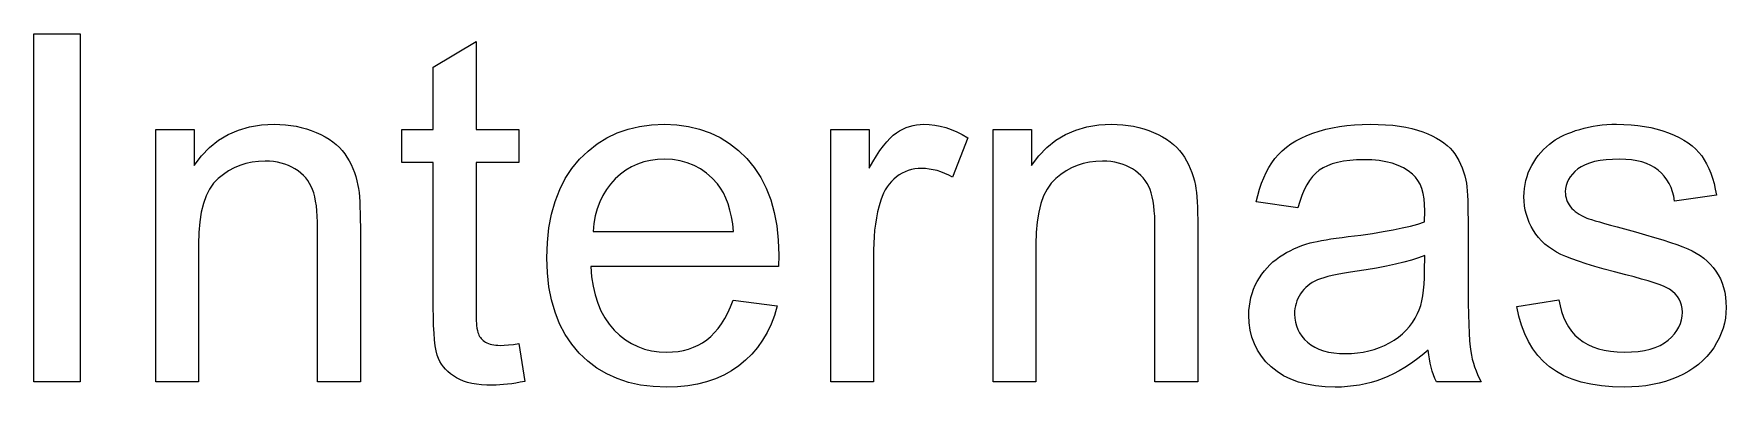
# Model space of a CAD drawing. Extents: x 205 to 1466, y -702 to 157.
# Drawn here: x 1104.7 to 1289, y -423.7 to -385.2 of the extents above; entities that cross this region are included whole.
import ezdxf

# ---------------------------------------------------------------- set-up
doc = ezdxf.new("R2010")
doc.units = 0
doc.layers.add('CAMADA_1', color=7, linetype='CONTINUOUS')

msp = doc.modelspace()

# ---------------------------------------------------------------- linework, layer by layer
at = {"layer": 'CAMADA_1', "color": 250}
for points in [[(1104.7238, -423.1028), (1104.7238, -385.2144), (1109.7508, -385.2144), (1109.7508, -423.1028), (1104.7238, -423.1028)], [(1104.7238, -423.1028), (1104.7238, -385.2144), (1109.7508, -385.2144), (1109.7508, -423.1028), (1104.7238, -423.1028)], [(1157.5346, -418.9488), (1158.1696, -423.0587), (1157.6863, -423.155), (1157.2157, -423.2388), (1156.7579, -423.31), (1156.3131, -423.3685), (1155.8815, -423.4141), (1155.4634, -423.4469), (1155.0589, -423.4666), (1154.6683, -423.4732), (1154.0544, -423.4608), (1153.4759, -423.4235), (1152.9327, -423.3611), (1152.4249, -423.2737), (1151.9521, -423.161), (1151.5144, -423.023), (1151.1116, -422.8596), (1150.7436, -422.6706), (1150.4092, -422.4614), (1150.1003, -422.2371), (1149.8172, -421.9975), (1149.5596, -421.7424), (1149.3277, -421.4716), (1149.1214, -421.1848), (1148.9407, -420.882), (1148.7857, -420.5628), (1148.6526, -420.1903), (1148.5375, -419.7277), (1148.4405, -419.175), (1148.3613, -418.5321), (1148.2999, -417.7991), (1148.2562, -416.976), (1148.23, -416.0628), (1148.2213, -415.0595), (1148.2213, -399.2374), (1144.7817, -399.2374), (1144.7817, -395.639), (1148.2213, -395.639), (1148.2213, -388.8481), (1152.8779, -386.0523), (1152.8779, -395.639), (1157.5346, -395.639), (1157.5346, -399.2374), (1152.8779, -399.2374), (1152.8779, -415.324), (1152.8929, -416.2335), (1152.9386, -416.9645), (1152.9731, -417.263), (1153.0156, -417.5168), (1153.0662, -417.726), (1153.1249, -417.8905), (1153.1894, -418.029), (1153.2638, -418.1602), (1153.3481, -418.2841), (1153.4424, -418.4009), (1153.5465, -418.5107), (1153.6606, -418.6136), (1153.7847, -418.7096), (1153.9186, -418.7989), (1154.0649, -418.8766), (1154.2262, -418.9443), (1154.4023, -419.0018), (1154.5933, -419.0491), (1154.7992, -419.0861), (1155.0199, -419.1126), (1155.2556, -419.1286), (1155.5061, -419.134), (1155.921, -419.1224), (1156.398, -419.0877), (1156.9361, -419.0298), (1157.5346, -418.9488)], [(1157.5346, -418.9488), (1158.1696, -423.0587), (1157.6863, -423.155), (1157.2157, -423.2388), (1156.7579, -423.31), (1156.3131, -423.3685), (1155.8815, -423.4141), (1155.4634, -423.4469), (1155.0589, -423.4666), (1154.6683, -423.4732), (1154.0544, -423.4608), (1153.4759, -423.4235), (1152.9327, -423.3611), (1152.4249, -423.2737), (1151.9521, -423.161), (1151.5144, -423.023), (1151.1116, -422.8596), (1150.7436, -422.6706), (1150.4092, -422.4614), (1150.1003, -422.2371), (1149.8172, -421.9975), (1149.5596, -421.7424), (1149.3277, -421.4716), (1149.1214, -421.1848), (1148.9407, -420.882), (1148.7857, -420.5628), (1148.6526, -420.1903), (1148.5375, -419.7277), (1148.4405, -419.175), (1148.3613, -418.5321), (1148.2999, -417.7991), (1148.2562, -416.976), (1148.23, -416.0628), (1148.2213, -415.0595), (1148.2213, -399.2374), (1144.7817, -399.2374), (1144.7817, -395.639), (1148.2213, -395.639), (1148.2213, -388.8481), (1152.8779, -386.0523), (1152.8779, -395.639), (1157.5346, -395.639), (1157.5346, -399.2374), (1152.8779, -399.2374), (1152.8779, -415.324), (1152.8929, -416.2335), (1152.9386, -416.9645), (1152.9731, -417.263), (1153.0156, -417.5168), (1153.0662, -417.726), (1153.1249, -417.8905), (1153.1894, -418.029), (1153.2638, -418.1602), (1153.3481, -418.2841), (1153.4424, -418.4009), (1153.5465, -418.5107), (1153.6606, -418.6136), (1153.7847, -418.7096), (1153.9186, -418.7989), (1154.0649, -418.8766), (1154.2262, -418.9443), (1154.4023, -419.0018), (1154.5933, -419.0491), (1154.7992, -419.0861), (1155.0199, -419.1126), (1155.2556, -419.1286), (1155.5061, -419.134), (1155.921, -419.1224), (1156.398, -419.0877), (1156.9361, -419.0298), (1157.5346, -418.9488)], [(1117.997, -423.1028), (1117.997, -395.639), (1122.1774, -395.639), (1122.1774, -399.5372), (1122.9736, -398.4863), (1123.8541, -397.5758), (1124.8187, -396.8057), (1125.8673, -396.1759), (1126.9998, -395.6862), (1128.2162, -395.3365), (1129.5162, -395.1268), (1130.8999, -395.0569), (1131.5151, -395.0709), (1132.1171, -395.113), (1132.7061, -395.183), (1133.2822, -395.2807), (1133.8455, -395.4062), (1134.3961, -395.5592), (1134.9341, -395.7398), (1135.4595, -395.9477), (1135.9626, -396.1783), (1136.4334, -396.427), (1136.8717, -396.6934), (1137.2775, -396.9774), (1137.6505, -397.2787), (1137.9909, -397.5972), (1138.2983, -397.9327), (1138.5728, -398.2849), (1138.8212, -398.6541), (1139.0506, -399.0405), (1139.2607, -399.444), (1139.4514, -399.8647), (1139.6228, -400.3022), (1139.7746, -400.7566), (1139.9068, -401.2278), (1140.0192, -401.7156), (1140.0783, -402.0699), (1140.1298, -402.4846), (1140.1737, -402.9596), (1140.2099, -403.495), (1140.2382, -404.0907), (1140.2585, -404.7468), (1140.2708, -405.4632), (1140.2749, -406.24), (1140.2749, -423.1028), (1135.6183, -423.1028), (1135.6183, -406.4164), (1135.61, -405.7277), (1135.5851, -405.0837), (1135.5434, -404.4846), (1135.4849, -403.9304), (1135.4094, -403.4213), (1135.3169, -402.9574), (1135.2072, -402.5387), (1135.0803, -402.1654), (1134.9315, -401.8235), (1134.7563, -401.499), (1134.5549, -401.1918), (1134.3273, -400.9021), (1134.0737, -400.6296), (1133.7942, -400.3745), (1133.4888, -400.1368), (1133.1576, -399.9165), (1132.8058, -399.7209), (1132.4386, -399.5511), (1132.056, -399.4072), (1131.6583, -399.2892), (1131.2458, -399.1972), (1130.8185, -399.1314), (1130.3769, -399.0918), (1129.9209, -399.0786), (1129.1929, -399.108), (1128.4903, -399.1962), (1127.8133, -399.3432), (1127.1615, -399.5494), (1126.535, -399.8146), (1125.9335, -400.139), (1125.3571, -400.5228), (1124.8056, -400.966), (1124.3004, -401.4889), (1123.8629, -402.1183), (1123.493, -402.8539), (1123.1906, -403.6956), (1122.9555, -404.6431), (1122.7878, -405.6962), (1122.6872, -406.8548), (1122.6537, -408.1186), (1122.6537, -423.1028), (1117.997, -423.1028)], [(1117.997, -423.1028), (1117.997, -395.639), (1122.1774, -395.639), (1122.1774, -399.5372), (1122.9736, -398.4863), (1123.8541, -397.5758), (1124.8187, -396.8057), (1125.8673, -396.1759), (1126.9998, -395.6862), (1128.2162, -395.3365), (1129.5162, -395.1268), (1130.8999, -395.0569), (1131.5151, -395.0709), (1132.1171, -395.113), (1132.7061, -395.183), (1133.2822, -395.2807), (1133.8455, -395.4062), (1134.3961, -395.5592), (1134.9341, -395.7398), (1135.4595, -395.9477), (1135.9626, -396.1783), (1136.4334, -396.427), (1136.8717, -396.6934), (1137.2775, -396.9774), (1137.6505, -397.2787), (1137.9909, -397.5972), (1138.2983, -397.9327), (1138.5728, -398.2849), (1138.8212, -398.6541), (1139.0506, -399.0405), (1139.2607, -399.444), (1139.4514, -399.8647), (1139.6228, -400.3022), (1139.7746, -400.7566), (1139.9068, -401.2278), (1140.0192, -401.7156), (1140.0783, -402.0699), (1140.1298, -402.4846), (1140.1737, -402.9596), (1140.2099, -403.495), (1140.2382, -404.0907), (1140.2585, -404.7468), (1140.2708, -405.4632), (1140.2749, -406.24), (1140.2749, -423.1028), (1135.6183, -423.1028), (1135.6183, -406.4164), (1135.61, -405.7277), (1135.5851, -405.0837), (1135.5434, -404.4846), (1135.4849, -403.9304), (1135.4094, -403.4213), (1135.3169, -402.9574), (1135.2072, -402.5387), (1135.0803, -402.1654), (1134.9315, -401.8235), (1134.7563, -401.499), (1134.5549, -401.1918), (1134.3273, -400.9021), (1134.0737, -400.6296), (1133.7942, -400.3745), (1133.4888, -400.1368), (1133.1576, -399.9165), (1132.8058, -399.7209), (1132.4386, -399.5511), (1132.056, -399.4072), (1131.6583, -399.2892), (1131.2458, -399.1972), (1130.8185, -399.1314), (1130.3769, -399.0918), (1129.9209, -399.0786), (1129.1929, -399.108), (1128.4903, -399.1962), (1127.8133, -399.3432), (1127.1615, -399.5494), (1126.535, -399.8146), (1125.9335, -400.139), (1125.3571, -400.5228), (1124.8056, -400.966), (1124.3004, -401.4889), (1123.8629, -402.1183), (1123.493, -402.8539), (1123.1906, -403.6956), (1122.9555, -404.6431), (1122.7878, -405.6962), (1122.6872, -406.8548), (1122.6537, -408.1186), (1122.6537, -423.1028), (1117.997, -423.1028)], [(1180.862, -414.2128), (1185.6774, -414.8478), (1185.3657, -415.8673), (1184.993, -416.8286), (1184.5592, -417.7317), (1184.0646, -418.5763), (1183.5092, -419.3621), (1182.8931, -420.0891), (1182.2165, -420.7569), (1181.4794, -421.3654), (1180.6856, -421.9082), (1179.8388, -422.3789), (1178.9389, -422.7776), (1177.9858, -423.1039), (1176.9793, -423.3579), (1175.9194, -423.5395), (1174.806, -423.6485), (1173.6389, -423.6849), (1172.1763, -423.627), (1170.7913, -423.4534), (1169.4841, -423.164), (1168.2547, -422.7589), (1167.1029, -422.238), (1166.0288, -421.6013), (1165.0325, -420.8489), (1164.1139, -419.9807), (1163.2891, -419.0109), (1162.5743, -417.947), (1161.9695, -416.7893), (1161.4747, -415.5379), (1161.0898, -414.1931), (1160.8148, -412.7551), (1160.6499, -411.224), (1160.5949, -409.6002), (1160.6503, -407.9218), (1160.8166, -406.3395), (1161.0939, -404.8535), (1161.4824, -403.4641), (1161.982, -402.1714), (1162.5929, -400.9757), (1163.3153, -399.877), (1164.1492, -398.8758), (1165.0719, -397.9799), (1166.0608, -397.2038), (1167.1158, -396.5474), (1168.237, -396.0106), (1169.4243, -395.5932), (1170.6778, -395.2952), (1171.9974, -395.1165), (1173.3831, -395.0569), (1174.7242, -395.1152), (1176.0025, -395.2902), (1177.2179, -395.582), (1178.3705, -395.9907), (1179.4603, -396.5164), (1180.4872, -397.1591), (1181.4513, -397.9191), (1182.3525, -398.7964), (1183.1681, -399.7799), (1183.8754, -400.8585), (1184.4741, -402.0322), (1184.9642, -403.3009), (1185.3455, -404.6648), (1185.6181, -406.1237), (1185.7816, -407.6777), (1185.8362, -409.3268), (1185.8097, -410.5615), (1165.3574, -410.5615), (1165.455, -411.6566), (1165.6157, -412.6862), (1165.8396, -413.65), (1166.1269, -414.548), (1166.478, -415.3797), (1166.8929, -416.1451), (1167.3718, -416.8439), (1167.9151, -417.476), (1168.5054, -418.0374), (1169.1319, -418.5243), (1169.7943, -418.9365), (1170.4925, -419.2741), (1171.2263, -419.5368), (1171.9954, -419.7246), (1172.7997, -419.8373), (1173.6389, -419.8749), (1174.2656, -419.8538), (1174.869, -419.7906), (1175.4491, -419.6851), (1176.0058, -419.5376), (1176.5389, -419.3478), (1177.0483, -419.1159), (1177.5339, -418.8418), (1177.9957, -418.5255), (1178.4368, -418.1629), (1178.8541, -417.7499), (1179.2476, -417.2865), (1179.6174, -416.7727), (1179.9636, -416.2083), (1180.2864, -415.5936), (1180.5858, -414.9284), (1180.862, -414.2128)], [(1180.862, -414.2128), (1185.6774, -414.8478), (1185.3657, -415.8673), (1184.993, -416.8286), (1184.5592, -417.7317), (1184.0646, -418.5763), (1183.5092, -419.3621), (1182.8931, -420.0891), (1182.2165, -420.7569), (1181.4794, -421.3654), (1180.6856, -421.9082), (1179.8388, -422.3789), (1178.9389, -422.7776), (1177.9858, -423.1039), (1176.9793, -423.3579), (1175.9194, -423.5395), (1174.806, -423.6485), (1173.6389, -423.6849), (1172.1763, -423.627), (1170.7913, -423.4534), (1169.4841, -423.164), (1168.2547, -422.7589), (1167.1029, -422.238), (1166.0288, -421.6013), (1165.0325, -420.8489), (1164.1139, -419.9807), (1163.2891, -419.0109), (1162.5743, -417.947), (1161.9695, -416.7893), (1161.4747, -415.5379), (1161.0898, -414.1931), (1160.8148, -412.7551), (1160.6499, -411.224), (1160.5949, -409.6002), (1160.6503, -407.9218), (1160.8166, -406.3395), (1161.0939, -404.8535), (1161.4824, -403.4641), (1161.982, -402.1714), (1162.5929, -400.9757), (1163.3153, -399.877), (1164.1492, -398.8758), (1165.0719, -397.9799), (1166.0608, -397.2038), (1167.1158, -396.5474), (1168.237, -396.0106), (1169.4243, -395.5932), (1170.6778, -395.2952), (1171.9974, -395.1165), (1173.3831, -395.0569), (1174.7242, -395.1152), (1176.0025, -395.2902), (1177.2179, -395.582), (1178.3705, -395.9907), (1179.4603, -396.5164), (1180.4872, -397.1591), (1181.4513, -397.9191), (1182.3525, -398.7964), (1183.1681, -399.7799), (1183.8754, -400.8585), (1184.4741, -402.0322), (1184.9642, -403.3009), (1185.3455, -404.6648), (1185.6181, -406.1237), (1185.7816, -407.6777), (1185.8362, -409.3268), (1185.8097, -410.5615), (1165.3574, -410.5615), (1165.455, -411.6566), (1165.6157, -412.6862), (1165.8396, -413.65), (1166.1269, -414.548), (1166.478, -415.3797), (1166.8929, -416.1451), (1167.3718, -416.8439), (1167.9151, -417.476), (1168.5054, -418.0374), (1169.1319, -418.5243), (1169.7943, -418.9365), (1170.4925, -419.2741), (1171.2263, -419.5368), (1171.9954, -419.7246), (1172.7997, -419.8373), (1173.6389, -419.8749), (1174.2656, -419.8538), (1174.869, -419.7906), (1175.4491, -419.6851), (1176.0058, -419.5376), (1176.5389, -419.3478), (1177.0483, -419.1159), (1177.5339, -418.8418), (1177.9957, -418.5255), (1178.4368, -418.1629), (1178.8541, -417.7499), (1179.2476, -417.2865), (1179.6174, -416.7727), (1179.9636, -416.2083), (1180.2864, -415.5936), (1180.5858, -414.9284), (1180.862, -414.2128)], [(1191.5071, -423.1028), (1191.5071, -395.639), (1195.6875, -395.639), (1195.6875, -399.8459), (1196.084, -399.146), (1196.473, -398.5082), (1196.8546, -397.9327), (1197.2287, -397.4195), (1197.5954, -396.9687), (1197.9546, -396.5804), (1198.3064, -396.2547), (1198.6508, -395.9918), (1198.9956, -395.7718), (1199.3486, -395.5815), (1199.71, -395.4208), (1200.0796, -395.2895), (1200.4574, -395.1876), (1200.8435, -395.1149), (1201.2379, -395.0714), (1201.6406, -395.0569), (1202.2306, -395.08), (1202.823, -395.1494), (1203.4179, -395.2648), (1204.0153, -395.4262), (1204.6151, -395.6335), (1205.2175, -395.8866), (1205.8223, -396.1854), (1206.4296, -396.5298), (1204.7715, -400.8249), (1204.3482, -400.6017), (1203.9248, -400.4082), (1203.5015, -400.2445), (1203.0782, -400.1105), (1202.6549, -400.0063), (1202.2316, -399.9319), (1201.8082, -399.8873), (1201.3849, -399.8724), (1201.0095, -399.8868), (1200.644, -399.9301), (1200.2885, -400.0021), (1199.9429, -400.1028), (1199.6072, -400.2319), (1199.2814, -400.3895), (1198.9656, -400.5755), (1198.6597, -400.7896), (1198.3695, -401.029), (1198.1007, -401.2906), (1197.8535, -401.5746), (1197.6278, -401.881), (1197.4236, -402.2097), (1197.2408, -402.5606), (1197.0796, -402.934), (1196.9399, -403.3296), (1196.7571, -403.9555), (1196.5991, -404.5963), (1196.4656, -405.2519), (1196.3567, -405.9225), (1196.2721, -406.6079), (1196.2119, -407.3083), (1196.1758, -408.0235), (1196.1638, -408.7536), (1196.1638, -423.1028), (1191.5071, -423.1028)], [(1191.5071, -423.1028), (1191.5071, -395.639), (1195.6875, -395.639), (1195.6875, -399.8459), (1196.084, -399.146), (1196.473, -398.5082), (1196.8546, -397.9327), (1197.2287, -397.4195), (1197.5954, -396.9687), (1197.9546, -396.5804), (1198.3064, -396.2547), (1198.6508, -395.9918), (1198.9956, -395.7718), (1199.3486, -395.5815), (1199.71, -395.4208), (1200.0796, -395.2895), (1200.4574, -395.1876), (1200.8435, -395.1149), (1201.2379, -395.0714), (1201.6406, -395.0569), (1202.2306, -395.08), (1202.823, -395.1494), (1203.4179, -395.2648), (1204.0153, -395.4262), (1204.6151, -395.6335), (1205.2175, -395.8866), (1205.8223, -396.1854), (1206.4296, -396.5298), (1204.7715, -400.8249), (1204.3482, -400.6017), (1203.9248, -400.4082), (1203.5015, -400.2445), (1203.0782, -400.1105), (1202.6549, -400.0063), (1202.2316, -399.9319), (1201.8082, -399.8873), (1201.3849, -399.8724), (1201.0095, -399.8868), (1200.644, -399.9301), (1200.2885, -400.0021), (1199.9429, -400.1028), (1199.6072, -400.2319), (1199.2814, -400.3895), (1198.9656, -400.5755), (1198.6597, -400.7896), (1198.3695, -401.029), (1198.1007, -401.2906), (1197.8535, -401.5746), (1197.6278, -401.881), (1197.4236, -402.2097), (1197.2408, -402.5606), (1197.0796, -402.934), (1196.9399, -403.3296), (1196.7571, -403.9555), (1196.5991, -404.5963), (1196.4656, -405.2519), (1196.3567, -405.9225), (1196.2721, -406.6079), (1196.2119, -407.3083), (1196.1758, -408.0235), (1196.1638, -408.7536), (1196.1638, -423.1028), (1191.5071, -423.1028)], [(1209.1813, -423.1028), (1209.1813, -395.639), (1213.3617, -395.639), (1213.3617, -399.5372), (1214.1579, -398.4863), (1215.0384, -397.5758), (1216.003, -396.8057), (1217.0516, -396.1759), (1218.1841, -395.6862), (1219.4005, -395.3365), (1220.7005, -395.1268), (1222.0842, -395.0569), (1222.6994, -395.0709), (1223.3014, -395.113), (1223.8904, -395.183), (1224.4665, -395.2807), (1225.0298, -395.4062), (1225.5804, -395.5592), (1226.1184, -395.7398), (1226.6438, -395.9477), (1227.1469, -396.1783), (1227.6177, -396.427), (1228.056, -396.6934), (1228.4618, -396.9774), (1228.8348, -397.2787), (1229.1752, -397.5972), (1229.4826, -397.9327), (1229.7571, -398.2849), (1230.0055, -398.6541), (1230.2349, -399.0405), (1230.445, -399.444), (1230.6357, -399.8647), (1230.8071, -400.3022), (1230.9589, -400.7566), (1231.0911, -401.2278), (1231.2035, -401.7156), (1231.2626, -402.0699), (1231.3141, -402.4846), (1231.358, -402.9596), (1231.3942, -403.495), (1231.4225, -404.0907), (1231.4428, -404.7468), (1231.4551, -405.4632), (1231.4592, -406.24), (1231.4592, -423.1028), (1226.8026, -423.1028), (1226.8026, -406.4164), (1226.7943, -405.7277), (1226.7694, -405.0837), (1226.7277, -404.4846), (1226.6692, -403.9304), (1226.5937, -403.4213), (1226.5012, -402.9574), (1226.3915, -402.5387), (1226.2646, -402.1654), (1226.1158, -401.8235), (1225.9406, -401.499), (1225.7392, -401.1918), (1225.5116, -400.9021), (1225.258, -400.6296), (1224.9785, -400.3745), (1224.6731, -400.1368), (1224.3419, -399.9165), (1223.9901, -399.7209), (1223.6229, -399.5511), (1223.2403, -399.4072), (1222.8426, -399.2892), (1222.4301, -399.1972), (1222.0028, -399.1314), (1221.5612, -399.0918), (1221.1052, -399.0786), (1220.3772, -399.108), (1219.6746, -399.1962), (1218.9976, -399.3432), (1218.3458, -399.5494), (1217.7193, -399.8146), (1217.1178, -400.139), (1216.5414, -400.5228), (1215.9899, -400.966), (1215.4847, -401.4889), (1215.0472, -402.1183), (1214.6773, -402.8539), (1214.3749, -403.6956), (1214.1398, -404.6431), (1213.9721, -405.6962), (1213.8715, -406.8548), (1213.838, -408.1186), (1213.838, -423.1028), (1209.1813, -423.1028)], [(1209.1813, -423.1028), (1209.1813, -395.639), (1213.3617, -395.639), (1213.3617, -399.5372), (1214.1579, -398.4863), (1215.0384, -397.5758), (1216.003, -396.8057), (1217.0516, -396.1759), (1218.1841, -395.6862), (1219.4005, -395.3365), (1220.7005, -395.1268), (1222.0842, -395.0569), (1222.6994, -395.0709), (1223.3014, -395.113), (1223.8904, -395.183), (1224.4665, -395.2807), (1225.0298, -395.4062), (1225.5804, -395.5592), (1226.1184, -395.7398), (1226.6438, -395.9477), (1227.1469, -396.1783), (1227.6177, -396.427), (1228.056, -396.6934), (1228.4618, -396.9774), (1228.8348, -397.2787), (1229.1752, -397.5972), (1229.4826, -397.9327), (1229.7571, -398.2849), (1230.0055, -398.6541), (1230.2349, -399.0405), (1230.445, -399.444), (1230.6357, -399.8647), (1230.8071, -400.3022), (1230.9589, -400.7566), (1231.0911, -401.2278), (1231.2035, -401.7156), (1231.2626, -402.0699), (1231.3141, -402.4846), (1231.358, -402.9596), (1231.3942, -403.495), (1231.4225, -404.0907), (1231.4428, -404.7468), (1231.4551, -405.4632), (1231.4592, -406.24), (1231.4592, -423.1028), (1226.8026, -423.1028), (1226.8026, -406.4164), (1226.7943, -405.7277), (1226.7694, -405.0837), (1226.7277, -404.4846), (1226.6692, -403.9304), (1226.5937, -403.4213), (1226.5012, -402.9574), (1226.3915, -402.5387), (1226.2646, -402.1654), (1226.1158, -401.8235), (1225.9406, -401.499), (1225.7392, -401.1918), (1225.5116, -400.9021), (1225.258, -400.6296), (1224.9785, -400.3745), (1224.6731, -400.1368), (1224.3419, -399.9165), (1223.9901, -399.7209), (1223.6229, -399.5511), (1223.2403, -399.4072), (1222.8426, -399.2892), (1222.4301, -399.1972), (1222.0028, -399.1314), (1221.5612, -399.0918), (1221.1052, -399.0786), (1220.3772, -399.108), (1219.6746, -399.1962), (1218.9976, -399.3432), (1218.3458, -399.5494), (1217.7193, -399.8146), (1217.1178, -400.139), (1216.5414, -400.5228), (1215.9899, -400.966), (1215.4847, -401.4889), (1215.0472, -402.1183), (1214.6773, -402.8539), (1214.3749, -403.6956), (1214.1398, -404.6431), (1213.9721, -405.6962), (1213.8715, -406.8548), (1213.838, -408.1186), (1213.838, -423.1028), (1209.1813, -423.1028)], [(1256.5506, -419.6632), (1255.9053, -420.1949), (1255.2659, -420.6854), (1254.6324, -421.1351), (1254.0051, -421.544), (1253.384, -421.9123), (1252.7691, -422.2404), (1252.1607, -422.5284), (1251.5588, -422.7765), (1250.9548, -422.9902), (1250.3399, -423.1751), (1249.7141, -423.3313), (1249.0772, -423.4589), (1248.4291, -423.5579), (1247.7698, -423.6285), (1247.0992, -423.6708), (1246.417, -423.6849), (1245.3186, -423.6506), (1244.2855, -423.5475), (1243.3177, -423.3756), (1242.4152, -423.1348), (1241.578, -422.8249), (1240.8062, -422.4459), (1240.0997, -421.9976), (1239.4585, -421.48), (1238.888, -420.9116), (1238.3935, -420.3044), (1237.9752, -419.6586), (1237.6329, -418.9742), (1237.3666, -418.2513), (1237.1764, -417.4902), (1237.0623, -416.6907), (1237.0243, -415.8532), (1237.0388, -415.3559), (1237.082, -414.8693), (1237.1541, -414.3935), (1237.2547, -413.9284), (1237.3839, -413.4741), (1237.5415, -413.0305), (1237.7274, -412.5976), (1237.9415, -412.1755), (1238.1817, -411.7695), (1238.4393, -411.3848), (1238.7142, -411.0212), (1239.0065, -410.6784), (1239.3161, -410.3563), (1239.6431, -410.0547), (1239.9875, -409.7733), (1240.3492, -409.512), (1240.7283, -409.2681), (1241.1184, -409.0392), (1241.5197, -408.8254), (1241.9323, -408.6268), (1242.3565, -408.4434), (1242.7925, -408.2755), (1243.2405, -408.1231), (1243.7006, -407.9863), (1244.0664, -407.8974), (1244.476, -407.8092), (1244.9292, -407.7216), (1245.4259, -407.6346), (1245.966, -407.5479), (1246.5495, -407.4616), (1247.1761, -407.3755), (1247.8458, -407.2895), (1249.2088, -407.1196), (1250.4797, -406.9409), (1251.6581, -406.7535), (1252.7439, -406.5575), (1253.7367, -406.3533), (1254.6361, -406.1411), (1255.4419, -405.921), (1256.1537, -405.6932), (1256.1801, -404.4849), (1256.1594, -403.8032), (1256.0974, -403.1736), (1255.9941, -402.596), (1255.8494, -402.0706), (1255.6634, -401.5972), (1255.436, -401.176), (1255.1673, -400.8068), (1254.8572, -400.4897), (1254.3835, -400.1209), (1253.8552, -399.8017), (1253.2727, -399.5318), (1252.6358, -399.3112), (1251.9448, -399.1399), (1251.1998, -399.0176), (1250.4008, -398.9443), (1249.5479, -398.9199), (1248.7513, -398.9381), (1248.0085, -398.9925), (1247.3197, -399.0831), (1246.6849, -399.2098), (1246.1043, -399.3725), (1245.5779, -399.571), (1245.1059, -399.8053), (1244.6884, -400.0752), (1244.308, -400.3907), (1243.9539, -400.7616), (1243.6258, -401.1882), (1243.3236, -401.6704), (1243.047, -402.2085), (1242.7958, -402.8025), (1242.5699, -403.4525), (1242.3689, -404.1586), (1237.8181, -403.5236), (1237.986, -402.8101), (1238.1787, -402.1314), (1238.3965, -401.4876), (1238.6394, -400.8789), (1238.9075, -400.3053), (1239.201, -399.7669), (1239.5198, -399.2639), (1239.8642, -398.7964), (1240.2412, -398.3598), (1240.6579, -397.9495), (1241.1143, -397.5652), (1241.6104, -397.2067), (1242.1462, -396.8739), (1242.7217, -396.5665), (1243.3368, -396.2843), (1243.9917, -396.0271), (1244.6771, -395.8006), (1245.3902, -395.6039), (1246.1309, -395.4372), (1246.8988, -395.3006), (1247.6935, -395.1941), (1248.5148, -395.118), (1249.3623, -395.0722), (1250.2358, -395.0569), (1251.0953, -395.0697), (1251.9141, -395.1083), (1252.6923, -395.1727), (1253.4296, -395.2631), (1254.1259, -395.3795), (1254.7813, -395.5221), (1255.3955, -395.6909), (1255.9685, -395.886), (1256.4997, -396.1006), (1256.9951, -396.3278), (1257.4546, -396.5678), (1257.8779, -396.8208), (1258.2648, -397.0871), (1258.6151, -397.3668), (1258.9287, -397.6602), (1259.2052, -397.9674), (1259.4537, -398.2919), (1259.6831, -398.6371), (1259.8935, -399.003), (1260.0849, -399.3895), (1260.2573, -399.7967), (1260.4107, -400.2246), (1260.5451, -400.6732), (1260.6604, -401.1424), (1260.7133, -401.4698), (1260.7595, -401.8566), (1260.7989, -402.3028), (1260.8313, -402.8082), (1260.8567, -403.3726), (1260.875, -403.9962), (1260.886, -404.6786), (1260.8897, -405.4198), (1260.8897, -411.5934), (1260.8942, -413.1363), (1260.9079, -414.5305), (1260.9306, -415.7764), (1260.9625, -416.874), (1261.0034, -417.8237), (1261.0534, -418.6255), (1261.1126, -419.2798), (1261.1808, -419.7867), (1261.2597, -420.2175), (1261.3573, -420.6434), (1261.4733, -421.0646), (1261.6074, -421.4811), (1261.7593, -421.8931), (1261.9286, -422.3007), (1262.1151, -422.7038), (1262.3185, -423.1028), (1257.4501, -423.1028), (1257.2827, -422.7278), (1257.131, -422.3371), (1256.995, -421.9308), (1256.8747, -421.5087), (1256.7701, -421.0709), (1256.6812, -420.6174), (1256.6081, -420.1481), (1256.5506, -419.6632)], [(1256.5506, -419.6632), (1255.9053, -420.1949), (1255.2659, -420.6854), (1254.6324, -421.1351), (1254.0051, -421.544), (1253.384, -421.9123), (1252.7691, -422.2404), (1252.1607, -422.5284), (1251.5588, -422.7765), (1250.9548, -422.9902), (1250.3399, -423.1751), (1249.7141, -423.3313), (1249.0772, -423.4589), (1248.4291, -423.5579), (1247.7698, -423.6285), (1247.0992, -423.6708), (1246.417, -423.6849), (1245.3186, -423.6506), (1244.2855, -423.5475), (1243.3177, -423.3756), (1242.4152, -423.1348), (1241.578, -422.8249), (1240.8062, -422.4459), (1240.0997, -421.9976), (1239.4585, -421.48), (1238.888, -420.9116), (1238.3935, -420.3044), (1237.9752, -419.6586), (1237.6329, -418.9742), (1237.3666, -418.2513), (1237.1764, -417.4902), (1237.0623, -416.6907), (1237.0243, -415.8532), (1237.0388, -415.3559), (1237.082, -414.8693), (1237.1541, -414.3935), (1237.2547, -413.9284), (1237.3839, -413.4741), (1237.5415, -413.0305), (1237.7274, -412.5976), (1237.9415, -412.1755), (1238.1817, -411.7695), (1238.4393, -411.3848), (1238.7142, -411.0212), (1239.0065, -410.6784), (1239.3161, -410.3563), (1239.6431, -410.0547), (1239.9875, -409.7733), (1240.3492, -409.512), (1240.7283, -409.2681), (1241.1184, -409.0392), (1241.5197, -408.8254), (1241.9323, -408.6268), (1242.3565, -408.4434), (1242.7925, -408.2755), (1243.2405, -408.1231), (1243.7006, -407.9863), (1244.0664, -407.8974), (1244.476, -407.8092), (1244.9292, -407.7216), (1245.4259, -407.6346), (1245.966, -407.5479), (1246.5495, -407.4616), (1247.1761, -407.3755), (1247.8458, -407.2895), (1249.2088, -407.1196), (1250.4797, -406.9409), (1251.6581, -406.7535), (1252.7439, -406.5575), (1253.7367, -406.3533), (1254.6361, -406.1411), (1255.4419, -405.921), (1256.1537, -405.6932), (1256.1801, -404.4849), (1256.1594, -403.8032), (1256.0974, -403.1736), (1255.9941, -402.596), (1255.8494, -402.0706), (1255.6634, -401.5972), (1255.436, -401.176), (1255.1673, -400.8068), (1254.8572, -400.4897), (1254.3835, -400.1209), (1253.8552, -399.8017), (1253.2727, -399.5318), (1252.6358, -399.3112), (1251.9448, -399.1399), (1251.1998, -399.0176), (1250.4008, -398.9443), (1249.5479, -398.9199), (1248.7513, -398.9381), (1248.0085, -398.9925), (1247.3197, -399.0831), (1246.6849, -399.2098), (1246.1043, -399.3725), (1245.5779, -399.571), (1245.1059, -399.8053), (1244.6884, -400.0752), (1244.308, -400.3907), (1243.9539, -400.7616), (1243.6258, -401.1882), (1243.3236, -401.6704), (1243.047, -402.2085), (1242.7958, -402.8025), (1242.5699, -403.4525), (1242.3689, -404.1586), (1237.8181, -403.5236), (1237.986, -402.8101), (1238.1787, -402.1314), (1238.3965, -401.4876), (1238.6394, -400.8789), (1238.9075, -400.3053), (1239.201, -399.7669), (1239.5198, -399.2639), (1239.8642, -398.7964), (1240.2412, -398.3598), (1240.6579, -397.9495), (1241.1143, -397.5652), (1241.6104, -397.2067), (1242.1462, -396.8739), (1242.7217, -396.5665), (1243.3368, -396.2843), (1243.9917, -396.0271), (1244.6771, -395.8006), (1245.3902, -395.6039), (1246.1309, -395.4372), (1246.8988, -395.3006), (1247.6935, -395.1941), (1248.5148, -395.118), (1249.3623, -395.0722), (1250.2358, -395.0569), (1251.0953, -395.0697), (1251.9141, -395.1083), (1252.6923, -395.1727), (1253.4296, -395.2631), (1254.1259, -395.3795), (1254.7813, -395.5221), (1255.3955, -395.6909), (1255.9685, -395.886), (1256.4997, -396.1006), (1256.9951, -396.3278), (1257.4546, -396.5678), (1257.8779, -396.8208), (1258.2648, -397.0871), (1258.6151, -397.3668), (1258.9287, -397.6602), (1259.2052, -397.9674), (1259.4537, -398.2919), (1259.6831, -398.6371), (1259.8935, -399.003), (1260.0849, -399.3895), (1260.2573, -399.7967), (1260.4107, -400.2246), (1260.5451, -400.6732), (1260.6604, -401.1424), (1260.7133, -401.4698), (1260.7595, -401.8566), (1260.7989, -402.3028), (1260.8313, -402.8082), (1260.8567, -403.3726), (1260.875, -403.9962), (1260.886, -404.6786), (1260.8897, -405.4198), (1260.8897, -411.5934), (1260.8942, -413.1363), (1260.9079, -414.5305), (1260.9306, -415.7764), (1260.9625, -416.874), (1261.0034, -417.8237), (1261.0534, -418.6255), (1261.1126, -419.2798), (1261.1808, -419.7867), (1261.2597, -420.2175), (1261.3573, -420.6434), (1261.4733, -421.0646), (1261.6074, -421.4811), (1261.7593, -421.8931), (1261.9286, -422.3007), (1262.1151, -422.7038), (1262.3185, -423.1028), (1257.4501, -423.1028), (1257.2827, -422.7278), (1257.131, -422.3371), (1256.995, -421.9308), (1256.8747, -421.5087), (1256.7701, -421.0709), (1256.6812, -420.6174), (1256.6081, -420.1481), (1256.5506, -419.6632)], [(1266.1902, -414.9007), (1270.794, -414.1599), (1270.9118, -414.8309), (1271.0733, -415.4614), (1271.2784, -416.0517), (1271.5271, -416.6018), (1271.8191, -417.1117), (1272.1545, -417.5817), (1272.533, -418.0117), (1272.9547, -418.402), (1273.4202, -418.7464), (1273.9301, -419.0452), (1274.4842, -419.2983), (1275.0824, -419.5056), (1275.7244, -419.667), (1276.41, -419.7824), (1277.1391, -419.8518), (1277.9113, -419.8749), (1278.6889, -419.8546), (1279.4146, -419.7937), (1280.0884, -419.6921), (1280.7104, -419.5497), (1281.2807, -419.3663), (1281.7994, -419.1419), (1282.2667, -418.8764), (1282.6826, -418.5696), (1283.0456, -418.2381), (1283.3605, -417.8917), (1283.6272, -417.5307), (1283.8457, -417.1552), (1284.0158, -416.7651), (1284.1374, -416.3607), (1284.2104, -415.9421), (1284.2348, -415.5093), (1284.2129, -415.1261), (1284.1473, -414.7636), (1284.0381, -414.422), (1283.8853, -414.1014), (1283.6892, -413.8019), (1283.4497, -413.5236), (1283.1671, -413.2666), (1282.8413, -413.031), (1282.5528, -412.8706), (1282.1766, -412.7), (1281.7127, -412.5191), (1281.1612, -412.3276), (1280.5221, -412.1254), (1279.7953, -411.9123), (1278.9809, -411.688), (1278.0788, -411.4523), (1276.8513, -411.1369), (1275.7221, -410.8322), (1274.6908, -410.5382), (1273.7573, -410.2551), (1272.9213, -409.9826), (1272.1827, -409.7209), (1271.5413, -409.47), (1270.9968, -409.2298), (1270.5189, -408.9809), (1270.0708, -408.7103), (1269.6524, -408.4178), (1269.2638, -408.1031), (1268.9049, -407.7661), (1268.5759, -407.4066), (1268.2765, -407.0244), (1268.007, -406.6192), (1267.7681, -406.2), (1267.5607, -405.7694), (1267.3849, -405.3274), (1267.2408, -404.8741), (1267.1286, -404.4096), (1267.0483, -403.9341), (1267.0001, -403.4477), (1266.984, -402.9504), (1266.9972, -402.4952), (1267.0368, -402.049), (1267.1026, -401.6117), (1267.1946, -401.1832), (1267.3126, -400.7634), (1267.4565, -400.3521), (1267.6263, -399.9493), (1267.8218, -399.5549), (1268.0426, -399.1729), (1268.2817, -398.8075), (1268.5391, -398.4585), (1268.8151, -398.1262), (1269.1097, -397.8103), (1269.423, -397.511), (1269.7551, -397.2282), (1270.1061, -396.962), (1270.3897, -396.7673), (1270.6979, -396.58), (1271.0308, -396.4001), (1271.3882, -396.2278), (1271.7699, -396.0628), (1272.176, -395.9053), (1272.6063, -395.7552), (1273.0606, -395.6126), (1273.534, -395.4824), (1274.015, -395.3695), (1274.5039, -395.274), (1275.0009, -395.1959), (1275.5061, -395.1351), (1276.0198, -395.0916), (1276.5421, -395.0656), (1277.0734, -395.0569), (1277.868, -395.0714), (1278.6378, -395.1149), (1279.3827, -395.1876), (1280.1029, -395.2895), (1280.7983, -395.4208), (1281.4688, -395.5815), (1282.1146, -395.7718), (1282.7355, -395.9918), (1283.3271, -396.234), (1283.8783, -396.4976), (1284.3892, -396.7822), (1284.8599, -397.0876), (1285.2905, -397.4138), (1285.6811, -397.7604), (1286.0318, -398.1273), (1286.3427, -398.5142), (1286.6197, -398.9309), (1286.8749, -399.3808), (1287.1082, -399.864), (1287.3194, -400.3806), (1287.5083, -400.9307), (1287.6747, -401.5143), (1287.8183, -402.1317), (1287.939, -402.7828), (1283.3881, -403.4178), (1283.2935, -402.8965), (1283.1617, -402.4042), (1282.993, -401.9411), (1282.7873, -401.5073), (1282.5449, -401.1028), (1282.2657, -400.7277), (1281.95, -400.3822), (1281.5978, -400.0664), (1281.2083, -399.7844), (1280.7807, -399.5404), (1280.3149, -399.3342), (1279.8107, -399.1657), (1279.2681, -399.0349), (1278.687, -398.9415), (1278.0672, -398.8856), (1277.4086, -398.867), (1276.6397, -398.8835), (1275.9272, -398.9331), (1275.2713, -399.0158), (1274.6723, -399.1316), (1274.1304, -399.2804), (1273.6457, -399.4623), (1273.2185, -399.6772), (1272.8489, -399.9253), (1272.5294, -400.1956), (1272.2521, -400.4775), (1272.0172, -400.7707), (1271.8248, -401.0751), (1271.6749, -401.3908), (1271.5678, -401.7175), (1271.5034, -402.0551), (1271.4819, -402.4036), (1271.4906, -402.626), (1271.5168, -402.8433), (1271.5605, -403.0555), (1271.6219, -403.2624), (1271.7011, -403.4639), (1271.7981, -403.6599), (1271.9132, -403.8503), (1272.0463, -404.0351), (1272.1985, -404.2166), (1272.3706, -404.3905), (1272.5628, -404.5568), (1272.7751, -404.7154), (1273.0076, -404.866), (1273.2606, -405.0088), (1273.5339, -405.1434), (1273.8279, -405.2699), (1274.045, -405.3464), (1274.3459, -405.4435), (1274.7309, -405.5613), (1275.2004, -405.6998), (1275.7546, -405.859), (1276.3939, -406.0388), (1277.1186, -406.2393), (1277.9289, -406.4605), (1279.1129, -406.7809), (1280.2043, -407.0869), (1281.2031, -407.3786), (1282.1093, -407.6555), (1282.9229, -407.9176), (1283.6439, -408.1646), (1284.2723, -408.3962), (1284.8081, -408.6124), (1285.2844, -408.8331), (1285.7341, -409.0784), (1286.1575, -409.3478), (1286.5543, -409.641), (1286.9247, -409.9579), (1287.2687, -410.2979), (1287.5862, -410.661), (1287.8772, -411.0466), (1288.1406, -411.4588), (1288.3685, -411.8951), (1288.5611, -412.3555), (1288.7184, -412.8403), (1288.8406, -413.3494), (1288.9277, -413.883), (1288.9799, -414.4413), (1288.9973, -415.0242), (1288.9762, -415.5988), (1288.9128, -416.1652), (1288.8071, -416.7233), (1288.6589, -417.2732), (1288.468, -417.8147), (1288.2346, -418.348), (1287.9583, -418.873), (1287.6391, -419.3898), (1287.2798, -419.888), (1286.8834, -420.3572), (1286.4497, -420.7975), (1285.9788, -421.2088), (1285.4708, -421.5912), (1284.9255, -421.9447), (1284.343, -422.2692), (1283.7233, -422.5648), (1283.0713, -422.8282), (1282.3987, -423.0561), (1281.7054, -423.2487), (1280.9915, -423.406), (1280.2568, -423.5282), (1279.5015, -423.6153), (1278.7256, -423.6675), (1277.9289, -423.6849), (1276.632, -423.6502), (1275.414, -423.5461), (1274.2748, -423.3728), (1273.2149, -423.1304), (1272.2343, -422.8189), (1271.3333, -422.4384), (1270.5121, -421.9892), (1269.7709, -421.4712), (1269.1016, -420.8825), (1268.4958, -420.2275), (1267.9535, -419.5062), (1267.4746, -418.7184), (1267.0589, -417.8641), (1266.7063, -416.9431), (1266.4168, -415.9553), (1266.1902, -414.9007)], [(1266.1902, -414.9007), (1270.794, -414.1599), (1270.9118, -414.8309), (1271.0733, -415.4614), (1271.2784, -416.0517), (1271.5271, -416.6018), (1271.8191, -417.1117), (1272.1545, -417.5817), (1272.533, -418.0117), (1272.9547, -418.402), (1273.4202, -418.7464), (1273.9301, -419.0452), (1274.4842, -419.2983), (1275.0824, -419.5056), (1275.7244, -419.667), (1276.41, -419.7824), (1277.1391, -419.8518), (1277.9113, -419.8749), (1278.6889, -419.8546), (1279.4146, -419.7937), (1280.0884, -419.6921), (1280.7104, -419.5497), (1281.2807, -419.3663), (1281.7994, -419.1419), (1282.2667, -418.8764), (1282.6826, -418.5696), (1283.0456, -418.2381), (1283.3605, -417.8917), (1283.6272, -417.5307), (1283.8457, -417.1552), (1284.0158, -416.7651), (1284.1374, -416.3607), (1284.2104, -415.9421), (1284.2348, -415.5093), (1284.2129, -415.1261), (1284.1473, -414.7636), (1284.0381, -414.422), (1283.8853, -414.1014), (1283.6892, -413.8019), (1283.4497, -413.5236), (1283.1671, -413.2666), (1282.8413, -413.031), (1282.5528, -412.8706), (1282.1766, -412.7), (1281.7127, -412.5191), (1281.1612, -412.3276), (1280.5221, -412.1254), (1279.7953, -411.9123), (1278.9809, -411.688), (1278.0788, -411.4523), (1276.8513, -411.1369), (1275.7221, -410.8322), (1274.6908, -410.5382), (1273.7573, -410.2551), (1272.9213, -409.9826), (1272.1827, -409.7209), (1271.5413, -409.47), (1270.9968, -409.2298), (1270.5189, -408.9809), (1270.0708, -408.7103), (1269.6524, -408.4178), (1269.2638, -408.1031), (1268.9049, -407.7661), (1268.5759, -407.4066), (1268.2765, -407.0244), (1268.007, -406.6192), (1267.7681, -406.2), (1267.5607, -405.7694), (1267.3849, -405.3274), (1267.2408, -404.8741), (1267.1286, -404.4096), (1267.0483, -403.9341), (1267.0001, -403.4477), (1266.984, -402.9504), (1266.9972, -402.4952), (1267.0368, -402.049), (1267.1026, -401.6117), (1267.1946, -401.1832), (1267.3126, -400.7634), (1267.4565, -400.3521), (1267.6263, -399.9493), (1267.8218, -399.5549), (1268.0426, -399.1729), (1268.2817, -398.8075), (1268.5391, -398.4585), (1268.8151, -398.1262), (1269.1097, -397.8103), (1269.423, -397.511), (1269.7551, -397.2282), (1270.1061, -396.962), (1270.3897, -396.7673), (1270.6979, -396.58), (1271.0308, -396.4001), (1271.3882, -396.2278), (1271.7699, -396.0628), (1272.176, -395.9053), (1272.6063, -395.7552), (1273.0606, -395.6126), (1273.534, -395.4824), (1274.015, -395.3695), (1274.5039, -395.274), (1275.0009, -395.1959), (1275.5061, -395.1351), (1276.0198, -395.0916), (1276.5421, -395.0656), (1277.0734, -395.0569), (1277.868, -395.0714), (1278.6378, -395.1149), (1279.3827, -395.1876), (1280.1029, -395.2895), (1280.7983, -395.4208), (1281.4688, -395.5815), (1282.1146, -395.7718), (1282.7355, -395.9918), (1283.3271, -396.234), (1283.8783, -396.4976), (1284.3892, -396.7822), (1284.8599, -397.0876), (1285.2905, -397.4138), (1285.6811, -397.7604), (1286.0318, -398.1273), (1286.3427, -398.5142), (1286.6197, -398.9309), (1286.8749, -399.3808), (1287.1082, -399.864), (1287.3194, -400.3806), (1287.5083, -400.9307), (1287.6747, -401.5143), (1287.8183, -402.1317), (1287.939, -402.7828), (1283.3881, -403.4178), (1283.2935, -402.8965), (1283.1617, -402.4042), (1282.993, -401.9411), (1282.7873, -401.5073), (1282.5449, -401.1028), (1282.2657, -400.7277), (1281.95, -400.3822), (1281.5978, -400.0664), (1281.2083, -399.7844), (1280.7807, -399.5404), (1280.3149, -399.3342), (1279.8107, -399.1657), (1279.2681, -399.0349), (1278.687, -398.9415), (1278.0672, -398.8856), (1277.4086, -398.867), (1276.6397, -398.8835), (1275.9272, -398.9331), (1275.2713, -399.0158), (1274.6723, -399.1316), (1274.1304, -399.2804), (1273.6457, -399.4623), (1273.2185, -399.6772), (1272.8489, -399.9253), (1272.5294, -400.1956), (1272.2521, -400.4775), (1272.0172, -400.7707), (1271.8248, -401.0751), (1271.6749, -401.3908), (1271.5678, -401.7175), (1271.5034, -402.0551), (1271.4819, -402.4036), (1271.4906, -402.626), (1271.5168, -402.8433), (1271.5605, -403.0555), (1271.6219, -403.2624), (1271.7011, -403.4639), (1271.7981, -403.6599), (1271.9132, -403.8503), (1272.0463, -404.0351), (1272.1985, -404.2166), (1272.3706, -404.3905), (1272.5628, -404.5568), (1272.7751, -404.7154), (1273.0076, -404.866), (1273.2606, -405.0088), (1273.5339, -405.1434), (1273.8279, -405.2699), (1274.045, -405.3464), (1274.3459, -405.4435), (1274.7309, -405.5613), (1275.2004, -405.6998), (1275.7546, -405.859), (1276.3939, -406.0388), (1277.1186, -406.2393), (1277.9289, -406.4605), (1279.1129, -406.7809), (1280.2043, -407.0869), (1281.2031, -407.3786), (1282.1093, -407.6555), (1282.9229, -407.9176), (1283.6439, -408.1646), (1284.2723, -408.3962), (1284.8081, -408.6124), (1285.2844, -408.8331), (1285.7341, -409.0784), (1286.1575, -409.3478), (1286.5543, -409.641), (1286.9247, -409.9579), (1287.2687, -410.2979), (1287.5862, -410.661), (1287.8772, -411.0466), (1288.1406, -411.4588), (1288.3685, -411.8951), (1288.5611, -412.3555), (1288.7184, -412.8403), (1288.8406, -413.3494), (1288.9277, -413.883), (1288.9799, -414.4413), (1288.9973, -415.0242), (1288.9762, -415.5988), (1288.9128, -416.1652), (1288.8071, -416.7233), (1288.6589, -417.2732), (1288.468, -417.8147), (1288.2346, -418.348), (1287.9583, -418.873), (1287.6391, -419.3898), (1287.2798, -419.888), (1286.8834, -420.3572), (1286.4497, -420.7975), (1285.9788, -421.2088), (1285.4708, -421.5912), (1284.9255, -421.9447), (1284.343, -422.2692), (1283.7233, -422.5648), (1283.0713, -422.8282), (1282.3987, -423.0561), (1281.7054, -423.2487), (1280.9915, -423.406), (1280.2568, -423.5282), (1279.5015, -423.6153), (1278.7256, -423.6675), (1277.9289, -423.6849), (1276.632, -423.6502), (1275.414, -423.5461), (1274.2748, -423.3728), (1273.2149, -423.1304), (1272.2343, -422.8189), (1271.3333, -422.4384), (1270.5121, -421.9892), (1269.7709, -421.4712), (1269.1016, -420.8825), (1268.4958, -420.2275), (1267.9535, -419.5062), (1267.4746, -418.7184), (1267.0589, -417.8641), (1266.7063, -416.9431), (1266.4168, -415.9553), (1266.1902, -414.9007)], [(1165.622, -406.7515), (1180.9149, -406.7515), (1180.8207, -405.9123), (1180.6903, -405.1275), (1180.524, -404.3971), (1180.3218, -403.7209), (1180.0842, -403.0989), (1179.8111, -402.531), (1179.503, -402.017), (1179.1599, -401.5569), (1178.5865, -400.9273), (1177.9712, -400.3813), (1177.3141, -399.919), (1176.6155, -399.5406), (1175.8755, -399.246), (1175.0944, -399.0355), (1174.2724, -398.9091), (1173.4096, -398.867), (1172.6253, -398.9005), (1171.8732, -399.0009), (1171.1531, -399.1684), (1170.465, -399.4028), (1169.8087, -399.7041), (1169.1841, -400.0725), (1168.5911, -400.5078), (1168.0297, -401.0101), (1167.5175, -401.5686), (1167.0656, -402.1726), (1166.6741, -402.822), (1166.343, -403.517), (1166.0722, -404.2574), (1165.8618, -405.0433), (1165.7117, -405.8747), (1165.622, -406.7515)], [(1165.622, -406.7515), (1180.9149, -406.7515), (1180.8207, -405.9123), (1180.6903, -405.1275), (1180.524, -404.3971), (1180.3218, -403.7209), (1180.0842, -403.0989), (1179.8111, -402.531), (1179.503, -402.017), (1179.1599, -401.5569), (1178.5865, -400.9273), (1177.9712, -400.3813), (1177.3141, -399.919), (1176.6155, -399.5406), (1175.8755, -399.246), (1175.0944, -399.0355), (1174.2724, -398.9091), (1173.4096, -398.867), (1172.6253, -398.9005), (1171.8732, -399.0009), (1171.1531, -399.1684), (1170.465, -399.4028), (1169.8087, -399.7041), (1169.1841, -400.0725), (1168.5911, -400.5078), (1168.0297, -401.0101), (1167.5175, -401.5686), (1167.0656, -402.1726), (1166.6741, -402.822), (1166.343, -403.517), (1166.0722, -404.2574), (1165.8618, -405.0433), (1165.7117, -405.8747), (1165.622, -406.7515)], [(1256.1801, -409.3445), (1255.5054, -409.5975), (1254.7514, -409.8406), (1253.9179, -410.0737), (1253.0051, -410.297), (1252.0129, -410.5103), (1250.9414, -410.7137), (1249.7904, -410.9072), (1248.5601, -411.0907), (1247.8656, -411.1949), (1247.224, -411.3024), (1246.6353, -411.4132), (1246.0995, -411.5273), (1245.6167, -411.6447), (1245.1867, -411.7654), (1244.8097, -411.8895), (1244.4856, -412.0168), (1244.1966, -412.1532), (1243.9249, -412.3044), (1243.6703, -412.4702), (1243.4328, -412.6507), (1243.2122, -412.8456), (1243.0084, -413.0548), (1242.8215, -413.2784), (1242.6511, -413.5161), (1242.499, -413.7675), (1242.3668, -414.0255), (1242.2547, -414.2904), (1242.1628, -414.5623), (1242.0911, -414.8411), (1242.0397, -415.1271), (1242.0088, -415.4203), (1241.9985, -415.7209), (1242.0204, -416.1715), (1242.0863, -416.6037), (1242.1962, -417.0173), (1242.3502, -417.412), (1242.5484, -417.7878), (1242.791, -418.1443), (1243.078, -418.4814), (1243.4096, -418.7989), (1243.7837, -419.0874), (1244.1984, -419.3378), (1244.6536, -419.55), (1245.1492, -419.7238), (1245.6854, -419.8592), (1246.2621, -419.956), (1246.8794, -420.0142), (1247.5371, -420.0336), (1248.1994, -420.0154), (1248.8435, -419.9607), (1249.4694, -419.8694), (1250.0771, -419.7415), (1250.6666, -419.5767), (1251.2379, -419.3751), (1251.7911, -419.1364), (1252.326, -418.8606), (1252.8316, -418.5559), (1253.303, -418.2241), (1253.7402, -417.8652), (1254.1428, -417.4793), (1254.5107, -417.0665), (1254.8437, -416.627), (1255.1415, -416.1608), (1255.404, -415.668), (1255.5805, -415.2513), (1255.7332, -414.7883), (1255.8621, -414.2789), (1255.9674, -413.7233), (1256.049, -413.1214), (1256.1073, -412.4732), (1256.1421, -411.7786), (1256.1537, -411.0378), (1256.1801, -409.3445)], [(1256.1801, -409.3445), (1255.5054, -409.5975), (1254.7514, -409.8406), (1253.9179, -410.0737), (1253.0051, -410.297), (1252.0129, -410.5103), (1250.9414, -410.7137), (1249.7904, -410.9072), (1248.5601, -411.0907), (1247.8656, -411.1949), (1247.224, -411.3024), (1246.6353, -411.4132), (1246.0995, -411.5273), (1245.6167, -411.6447), (1245.1867, -411.7654), (1244.8097, -411.8895), (1244.4856, -412.0168), (1244.1966, -412.1532), (1243.9249, -412.3044), (1243.6703, -412.4702), (1243.4328, -412.6507), (1243.2122, -412.8456), (1243.0084, -413.0548), (1242.8215, -413.2784), (1242.6511, -413.5161), (1242.499, -413.7675), (1242.3668, -414.0255), (1242.2547, -414.2904), (1242.1628, -414.5623), (1242.0911, -414.8411), (1242.0397, -415.1271), (1242.0088, -415.4203), (1241.9985, -415.7209), (1242.0204, -416.1715), (1242.0863, -416.6037), (1242.1962, -417.0173), (1242.3502, -417.412), (1242.5484, -417.7878), (1242.791, -418.1443), (1243.078, -418.4814), (1243.4096, -418.7989), (1243.7837, -419.0874), (1244.1984, -419.3378), (1244.6536, -419.55), (1245.1492, -419.7238), (1245.6854, -419.8592), (1246.2621, -419.956), (1246.8794, -420.0142), (1247.5371, -420.0336), (1248.1994, -420.0154), (1248.8435, -419.9607), (1249.4694, -419.8694), (1250.0771, -419.7415), (1250.6666, -419.5767), (1251.2379, -419.3751), (1251.7911, -419.1364), (1252.326, -418.8606), (1252.8316, -418.5559), (1253.303, -418.2241), (1253.7402, -417.8652), (1254.1428, -417.4793), (1254.5107, -417.0665), (1254.8437, -416.627), (1255.1415, -416.1608), (1255.404, -415.668), (1255.5805, -415.2513), (1255.7332, -414.7883), (1255.8621, -414.2789), (1255.9674, -413.7233), (1256.049, -413.1214), (1256.1073, -412.4732), (1256.1421, -411.7786), (1256.1537, -411.0378), (1256.1801, -409.3445)]]:
    msp.add_lwpolyline(points, close=True, dxfattribs=at)

doc.saveas('drawing.dxf')
